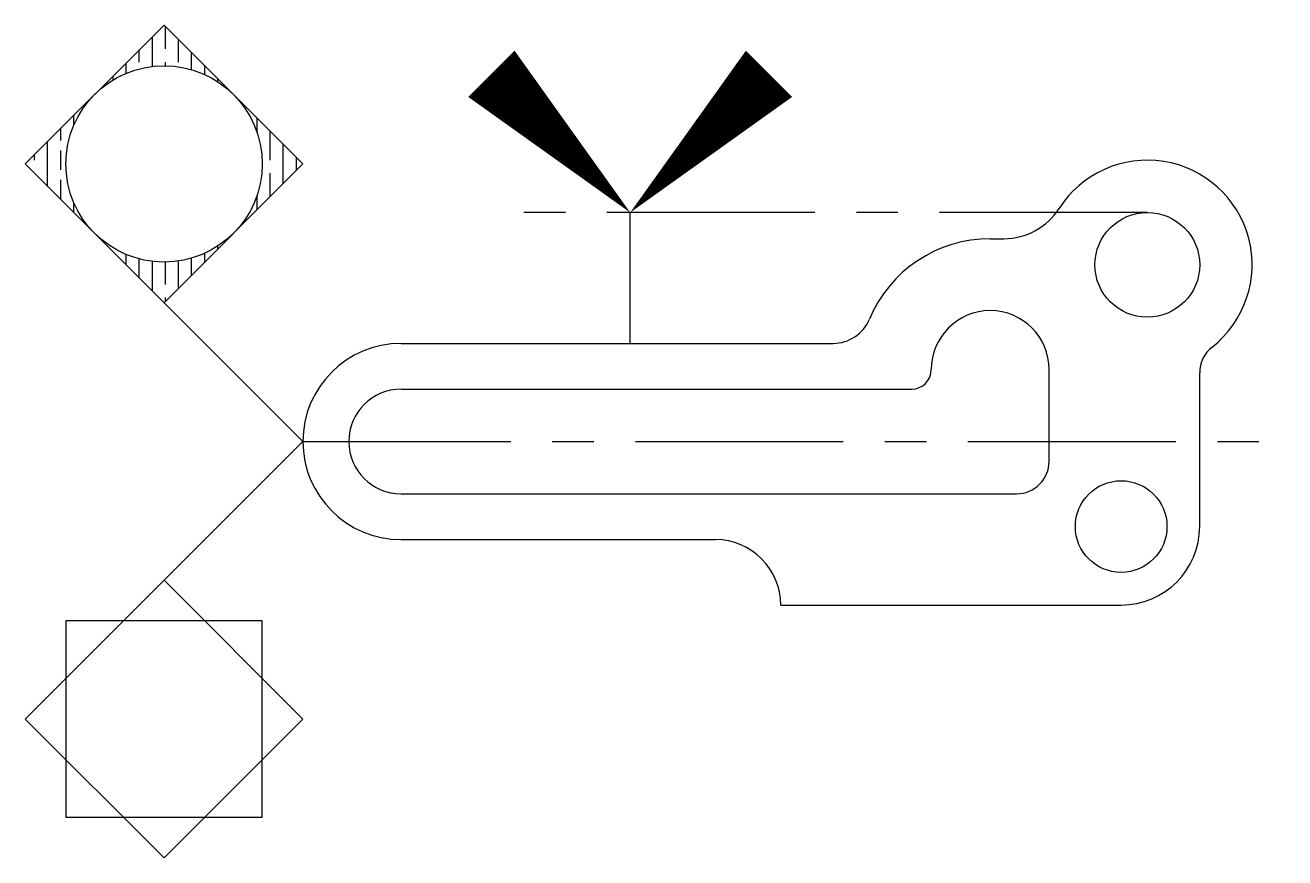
# Model space of a CAD drawing. Header units: millimetres. Extents: x -57 to 135, y -64 to 64.
import ezdxf

# ---------------------------------------------------------------- set-up
doc = ezdxf.new("R2010")
doc.units = ezdxf.units.MM
doc.linetypes.add('CENTER', pattern=[50.8, 31.75, -6.35, 6.35, -6.35])
doc.layers.add('Ašinės', color=3, linetype='CENTER')
doc.layers.add('Pagrindinis', color=7, linetype='Continuous')

msp = doc.modelspace()

# ---------------------------------------------------------------- hatches: boundary and pattern name
at = {"layer": 'Pagrindinis'}
h = msp.add_hatch(dxfattribs=at)
h.set_pattern_fill('GOST_WOOD', color=256)
h.paths.add_polyline_path([(-25.61, 53.03), (-36.21, 63.64), (-46.82, 53.03, -0.414214)])
h.paths.add_polyline_path([(-25.61, 31.82), (-15, 42.43), (-25.61, 53.03, -0.198912), (-21.21, 42.43, -0.198912)])
h.paths.add_polyline_path([(-36.21, 21.21), (-25.61, 31.82, -0.414214), (-46.82, 31.82)])
h.paths.add_polyline_path([(-46.82, 53.03), (-57.43, 42.43), (-46.82, 31.82, -0.198912), (-51.21, 42.43, -0.198912)])

# ---------------------------------------------------------------- linework, layer by layer
at = {"layer": 'Ašinės'}
for p, q in [((114, 35), (14, 35)), ((-15, 0), (135, 0))]:
    msp.add_line(p, q, dxfattribs=at)
at = {"layer": 'Pagrindinis'}
for p, q in [((-36.21, 21.21), (-57.43, 42.43)), ((35, 15), (35, 35)), ((90, 31), (92.09, 31)), ((-15, 0), (-36.21, 21.21)), ((-36.21, 21.21), (-36.21, 21.21)), ((0, 15), (35, 15)), ((35, 15), (66, 15)), ((81, 11), (81, 11)), ((99, 0), (99, 11)), ((122, 0), (122, 10.51)), ((0, 8), (35, 8)), ((35, 8), (78, 8)), ((-15, 0), (-36.21, -21.21)), ((99, -3), (99, 0)), ((122, -13), (122, 0)), ((0, -8), (35, -8)), ((35, -8), (90, -8)), ((90, -8), (94, -8)), ((122, -13), (122, -13)), ((0, -15), (35, -15)), ((35, -15), (48, -15)), ((58, -25), (58, -25)), ((58, -25), (90, -25)), ((90, -25), (110, -25)), ((110, -25), (110, -25))]:
    msp.add_line(p, q, dxfattribs=at)
for points, elevation in [([(-36.21, 21.21), (-36.21, 21.21), (-57.43, 42.43), (-57.43, 42.43), (-36.21, 63.64), (-36.21, 63.64), (-15, 42.43), (-15, 42.43)], 30), ([(-36.21, -21.21), (-36.21, -21.21), (-57.43, -42.43), (-57.43, -42.43), (-36.21, -63.64), (-36.21, -63.64), (-15, -42.43), (-15, -42.43)], 30), ([(-51.21, -27.43), (-51.21, -57.43), (-21.21, -57.43), (-21.21, -27.43)], 15)]:
    msp.add_lwpolyline(points, close=True, dxfattribs=dict(at, elevation=elevation))
for points in [[(35, 35, 0, 10, 0), (13.79, 56.21, 10, 10, 0)], [(35, 35, 0, 10, 0), (56.21, 56.21, 10, 10, 0)]]:
    msp.add_lwpolyline(points, format="xyseb", dxfattribs=at)
for centre, radius in [((-36.21, 42.43, 15), 15), ((114, 27), 8), ((110, -13), 7)]:
    msp.add_circle(centre, radius, dxfattribs=at)
for centre, radius, start, end in [((114, 27), 16, 308.2466, 147.421), ((92.09, 41), 10, 270, 327.421), ((90, 11), 20, 90, 157.3801), ((90, 11), 9, 0, 180), ((66, 21), 6, 270, 337.3801), ((0, 0), 15, 90, 270), ((127, 10.51), 5, 128.2466, 180), ((78, 11), 3, 270, 0), ((0, 0), 8, 90, 270), ((94, -3), 5, 270, 0), ((110, -13), 12, 270, 0), ((48, -25), 10, 0, 90)]:
    msp.add_arc(centre, radius, start, end, dxfattribs=at)

doc.saveas('drawing.dxf')
